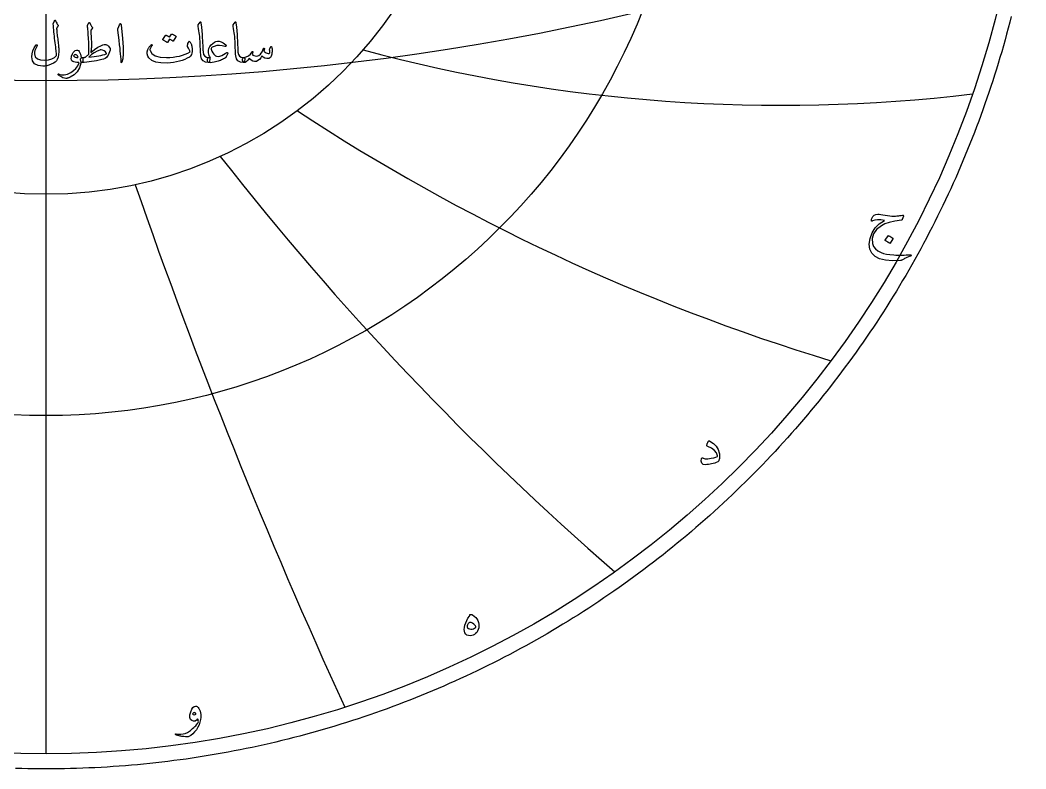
# Model space of a CAD drawing. Header units: millimetres. Extents: x -128 to 128, y -128 to 131.
# Drawn here: x -3.3 to 126, y -128 to -31.6 of the extents above; entities that cross this region are included whole.
import ezdxf

# ---------------------------------------------------------------- set-up
doc = ezdxf.new("R2010")
doc.units = ezdxf.units.MM
for name, color, linetype in [('CUT_OUTER', 1, 'Continuous'), ('ENGRAVE', 7, 'Continuous'), ('ENGRAVE_FINE', 8, 'Continuous'), ('TEXT', 5, 'Continuous')]:
    doc.layers.add(name, color=color, linetype=linetype)

msp = doc.modelspace()

# ---------------------------------------------------------------- linework, layer by layer
at = {"layer": 'CUT_OUTER'}
msp.add_lwpolyline([(124.1155, -31.0893), (123.9224, -31.8503), (123.7246, -32.6101), (123.5222, -33.3686), (123.3151, -34.1259), (123.1034, -34.8819), (122.8871, -35.6366), (122.6661, -36.3899), (122.4405, -37.1419), (122.2103, -37.8925), (121.9755, -38.6417), (121.7361, -39.3894), (121.4921, -40.1356), (121.2436, -40.8803), (120.9905, -41.6235), (120.7328, -42.3651), (120.4706, -43.1051), (120.2038, -43.8434), (119.9325, -44.5802), (119.6567, -45.3152), (119.3764, -46.0486), (119.0916, -46.7802), (118.8024, -47.51), (118.5086, -48.2381), (118.2104, -48.9643), (117.9077, -49.6887), (117.6006, -50.4113), (117.2891, -51.1319), (116.9731, -51.8506), (116.6528, -52.5674), (116.328, -53.2822), (115.9989, -53.9949), (115.6654, -54.7057), (115.3276, -55.4144), (114.9854, -56.1209), (114.6389, -56.8254), (114.288, -57.5278), (113.9329, -58.2279), (113.5735, -58.9259), (113.2098, -59.6217), (112.8418, -60.3152), (112.4696, -61.0065), (112.0932, -61.6954), (111.7125, -62.382), (111.3276, -63.0663), (110.9386, -63.7482), (110.5453, -64.4277), (110.1479, -65.1048), (109.7464, -65.7794), (109.3407, -66.4516), (108.9309, -67.1212), (108.517, -67.7884), (108.099, -68.4529), (107.677, -69.1149), (107.2509, -69.7743), (106.8207, -70.4311), (106.3865, -71.0852), (105.9484, -71.7366), (105.5062, -72.3854), (105.0601, -73.0314), (104.61, -73.6747), (104.1559, -74.3151), (103.698, -74.9528), (103.2361, -75.5877), (102.7704, -76.2197), (102.3008, -76.8489), (101.8273, -77.4751), (101.35, -78.0985), (100.8689, -78.7189), (100.384, -79.3363), (99.8953, -79.9508), (99.4029, -80.5622), (98.9067, -81.1706), (98.4068, -81.776), (97.9032, -82.3782), (97.3958, -82.9774), (96.8849, -83.5735), (96.3703, -84.1664), (95.852, -84.7561), (95.3301, -85.3426), (94.8047, -85.926), (94.2757, -86.5061), (93.7431, -87.0829), (93.207, -87.6565), (92.6674, -88.2267), (92.1243, -88.7936), (91.5778, -89.3572), (91.0277, -89.9175), (90.4743, -90.4743), (89.9175, -91.0277), (89.3572, -91.5778), (88.7936, -92.1243), (88.2267, -92.6674), (87.6565, -93.207), (87.0829, -93.7431), (86.5061, -94.2757), (85.926, -94.8047), (85.3426, -95.3301), (84.7561, -95.852), (84.1664, -96.3703), (83.5735, -96.8849), (82.9774, -97.3958), (82.3782, -97.9032), (81.776, -98.4068), (81.1706, -98.9067), (80.5622, -99.4029), (79.9508, -99.8953), (79.3363, -100.384), (78.7189, -100.8689), (78.0985, -101.35), (77.4751, -101.8273), (76.8489, -102.3008), (76.2197, -102.7704), (75.5877, -103.2361), (74.9528, -103.698), (74.3151, -104.1559), (73.6747, -104.61), (73.0314, -105.0601), (72.3854, -105.5062), (71.7366, -105.9484), (71.0852, -106.3865), (70.4311, -106.8207), (69.7743, -107.2509), (69.1149, -107.677), (68.4529, -108.099), (67.7884, -108.517), (67.1212, -108.9309), (66.4516, -109.3407), (65.7794, -109.7464), (65.1048, -110.1479), (64.4277, -110.5453), (63.7482, -110.9386), (63.0663, -111.3276), (62.382, -111.7125), (61.6954, -112.0932), (61.0065, -112.4696), (60.3152, -112.8418), (59.6217, -113.2098), (58.9259, -113.5735), (58.2279, -113.9329), (57.5278, -114.288), (56.8254, -114.6389), (56.1209, -114.9854), (55.4144, -115.3276), (54.7057, -115.6654), (53.9949, -115.9989), (53.2822, -116.328), (52.5674, -116.6528), (51.8506, -116.9731), (51.1319, -117.2891), (50.4113, -117.6006), (49.6887, -117.9077), (48.9643, -118.2104), (48.2381, -118.5086), (47.51, -118.8024), (46.7802, -119.0916), (46.0486, -119.3764), (45.3152, -119.6567), (44.5802, -119.9325), (43.8434, -120.2038), (43.1051, -120.4706), (42.3651, -120.7328), (41.6235, -120.9905), (40.8803, -121.2436), (40.1356, -121.4921), (39.3894, -121.7361), (38.6417, -121.9755), (37.8925, -122.2103), (37.1419, -122.4405), (36.3899, -122.6661), (35.6366, -122.8871), (34.8819, -123.1034), (34.1259, -123.3151), (33.3686, -123.5222), (32.6101, -123.7246), (31.8503, -123.9224), (31.0893, -124.1155), (30.3272, -124.3039), (29.5639, -124.4877), (28.7995, -124.6667), (28.034, -124.8411), (27.2675, -125.0108), (26.4999, -125.1757), (25.7313, -125.336), (24.9618, -125.4915), (24.1913, -125.6423), (23.42, -125.7883), (22.6477, -125.9297), (21.8746, -126.0663), (21.1006, -126.1981), (20.3259, -126.3252), (19.5504, -126.4476), (18.7742, -126.5651), (17.9972, -126.6779), (17.2196, -126.786), (16.4413, -126.8893), (15.6624, -126.9878), (14.883, -127.0815), (14.1029, -127.1704), (13.3224, -127.2545), (12.5413, -127.3339), (11.7598, -127.4084), (10.9778, -127.4782), (10.1954, -127.5432), (9.4126, -127.6033), (8.6294, -127.6587), (7.846, -127.7092), (7.0622, -127.755), (6.2782, -127.7959), (5.4939, -127.832), (4.7095, -127.8633), (3.9248, -127.8898), (3.1401, -127.9115), (2.3551, -127.9283), (1.5701, -127.9404), (0.7851, -127.9476), (0, -127.95), (-0.7851, -127.9476), (-1.5701, -127.9404), (-2.3551, -127.9283), (-3.1401, -127.9115), (-3.9248, -127.8898)], dxfattribs=at)
at = {"layer": 'ENGRAVE'}
for points in [[(0, -126), (0, 126)], [(0, -126), (0, -53.9894)]]:
    msp.add_lwpolyline(points, dxfattribs=at)
for radius in [126, 82.4783, 53.9894]:
    msp.add_circle((0, 0), radius, dxfattribs=at)
for centre, radius, start, end in [((94.5252, 163.7225), 206.2589, 254.890012, 276.848499), ((177.761, 177.761), 264.5763, 236.651368, 253.120233), ((325.9432, 188.1834), 385.2981, 218.017817, 228.99706), ((726.2507, 194.5983), 756.3804, 199.0884714, 204.578093)]:
    msp.add_arc(centre, radius, start, end, dxfattribs=at)
at = {"layer": 'ENGRAVE_FINE'}
msp.add_arc((0, 293.5723), 332.9124, 247.925664, 292.074336, dxfattribs=at)
at = {"layer": 'TEXT'}
for points in [[(1.0742, -31.6452), (1.0869, -31.623), (1.1032, -31.6071), (1.1232, -31.5976), (1.1468, -31.5944), (1.1704, -31.5985), (1.1903, -31.6108), (1.2067, -31.6312), (1.2194, -31.6597), (1.2869, -31.8262), (1.3591, -31.97), (1.4357, -32.0911), (1.5169, -32.1896), (1.541, -32.225), (1.5478, -32.2658), (1.5373, -32.3121), (1.5097, -32.3638), (1.492, -32.3887), (1.4752, -32.4128), (1.4593, -32.4359), (1.4444, -32.4581), (1.4303, -32.479), (1.4171, -32.4981), (1.4049, -32.5153), (1.3935, -32.5307), (1.3745, -32.5588), (1.3609, -32.5924), (1.3527, -32.6314), (1.35, -32.6759), (1.3586, -32.8013), (1.37, -32.9381), (1.384, -33.0862), (1.4008, -33.2456), (1.4199, -33.4164), (1.4407, -33.5986), (1.4634, -33.792), (1.4879, -33.9968), (1.5153, -34.2012), (1.5396, -34.3933), (1.5607, -34.5732), (1.5786, -34.7408), (1.5938, -34.8966), (1.6068, -35.0411), (1.6174, -35.1742), (1.6258, -35.296), (1.6353, -35.6567), (1.6058, -35.9983), (1.5373, -36.3208), (1.4298, -36.6243), (1.3251, -36.8025), (1.1631, -36.9672), (0.944, -37.1183), (0.6677, -37.2557), (0.3683, -37.3696), (0.0871, -37.4499), (-0.176, -37.4966), (-0.421, -37.5097), (-1.0343, -37.4254), (-1.4734, -37.194), (-1.7383, -36.8157), (-1.829, -36.2904), (-1.7973, -35.8989), (-1.6948, -35.5156), (-1.5215, -35.1404), (-1.2774, -34.7735), (-1.2588, -34.7521), (-1.2393, -34.739), (-1.2189, -34.734), (-1.1976, -34.7372), (-1.1749, -34.7458), (-1.1577, -34.7571), (-1.1459, -34.7712), (-1.1395, -34.788), (-1.135, -34.8129), (-1.1359, -34.837), (-1.1422, -34.8601), (-1.154, -34.8823), (-1.3205, -35.2067), (-1.4353, -35.4829), (-1.4983, -35.7111), (-1.5097, -35.8912), (-1.3886, -36.2791), (-1.1268, -36.5499), (-0.7244, -36.7036), (-0.1815, -36.7404), (0.308, -36.6873), (0.724, -36.5644), (1.0665, -36.3716), (1.3355, -36.1089), (1.3298, -35.9821), (1.3201, -35.834), (1.3062, -35.6646), (1.2883, -35.4739), (1.2659, -35.2613), (1.2384, -35.0266), (1.206, -34.7696), (1.1685, -34.4904), (1.1332, -34.2023), (1.0996, -33.9188), (1.0678, -33.6398), (1.0379, -33.3654), (1.0102, -33.0955), (0.9853, -32.8301), (0.9631, -32.5693), (0.9435, -32.313), (0.9145, -32.0662), (0.9159, -32.0381), (0.92, -32.0118), (0.9268, -31.9873), (0.9363, -31.9646)], [(5.5016, -31.9065), (5.5189, -31.8879), (5.5343, -31.8757), (5.5479, -31.8698), (5.5597, -31.8702), (5.5737, -31.8766), (5.5869, -31.8884), (5.5991, -31.9056), (5.6105, -31.9283), (5.6565, -32.0263), (5.7003, -32.117), (5.7418, -32.2005), (5.781, -32.2767), (5.8185, -32.3447), (5.8545, -32.4037), (5.8892, -32.4536), (5.9226, -32.4944), (5.9471, -32.528), (5.9552, -32.5634), (5.9471, -32.6006), (5.9226, -32.6396), (5.7774, -32.821), (5.7588, -32.8523), (5.7466, -32.8882), (5.7407, -32.9285), (5.7411, -32.9735), (5.7647, -33.3159), (5.7847, -33.6176), (5.801, -33.8784), (5.8137, -34.0985), (5.8232, -34.2781), (5.83, -34.4178), (5.8341, -34.5176), (5.8355, -34.5775), (5.8339, -34.7544), (5.8291, -34.9222), (5.8212, -35.081), (5.8101, -35.2307), (5.7962, -35.3713), (5.7801, -35.5029), (5.7618, -35.6254), (5.7411, -35.7388), (6.2342, -35.3614), (6.6611, -35.071), (7.0217, -34.8678), (7.3161, -34.7517), (7.4472, -34.7208), (7.5647, -34.7081), (7.6686, -34.7136), (7.7589, -34.7372), (7.8863, -34.8034), (8.0075, -34.9077), (8.1222, -35.0502), (8.2306, -35.2307), (8.2474, -35.2738), (8.2542, -35.3233), (8.2511, -35.3791), (8.2379, -35.4412), (8.1658, -35.6644), (8.08, -35.8767), (7.9807, -36.0781), (7.8677, -36.2686), (7.758, -36.3911), (7.6028, -36.4972), (7.4023, -36.5871), (7.1565, -36.6606), (6.8273, -36.7334), (6.5005, -36.7994), (6.1759, -36.8586), (5.8536, -36.911), (5.534, -36.9561), (5.2176, -36.9935), (4.9044, -37.0232), (4.5944, -37.0452), (4.5594, -37.0352), (4.5272, -37.0053), (4.4977, -36.9554), (4.471, -36.8856), (4.4474, -36.7998), (4.4347, -36.7168), (4.4329, -36.6365), (4.4419, -36.5589), (4.4623, -36.4913), (4.4946, -36.441), (4.5386, -36.4079), (4.5944, -36.392), (4.6685, -36.3879), (4.7386, -36.3829), (4.8046, -36.377), (4.8665, -36.3702), (4.9244, -36.3634), (4.9781, -36.3575), (5.0278, -36.3525), (5.0734, -36.3485), (5.4798, -35.9565), (5.4835, -35.9395), (5.4871, -35.9175), (5.4907, -35.8905), (5.4944, -35.8585), (5.498, -35.8216), (5.5016, -35.7796), (5.5052, -35.7327), (5.5089, -35.6807), (5.512, -35.6242), (5.5143, -35.5637), (5.5157, -35.499), (5.5161, -35.4303), (5.5161, -35.358), (5.5161, -35.2824), (5.5161, -35.2037), (5.5161, -35.1218), (5.5152, -35.0293), (5.5125, -34.9186), (5.508, -34.7898), (5.5016, -34.6428), (5.4934, -34.4786), (5.4835, -34.2981), (5.4717, -34.1012), (5.4581, -33.888), (5.4268, -33.4148), (5.3982, -33.0406), (5.3723, -32.7652), (5.3492, -32.5888), (5.3306, -32.4754), (5.3183, -32.3892), (5.3124, -32.3302), (5.3129, -32.2985), (5.3349, -32.2386), (5.3574, -32.1823), (5.3803, -32.1297), (5.4036, -32.0807), (5.4274, -32.0344), (5.4517, -31.99), (5.4764, -31.9473), (5.5016, -31.9065)], [(9.4427, -32.1823), (9.5121, -32.0481), (9.5679, -32.0009), (9.6101, -32.0408), (9.6387, -32.1678), (9.8056, -33.946), (9.905, -35.0375), (9.9272, -35.9093), (9.8723, -36.5617), (9.7403, -36.9944), (9.7163, -37.0298), (9.695, -37.0489), (9.6764, -37.0516), (9.6605, -37.038), (9.6478, -37.0167), (9.6387, -36.989), (9.6333, -36.955), (9.6315, -36.9146), (9.6315, -36.6002), (9.6169, -36.2668), (9.5879, -35.9143), (9.5444, -35.5428), (9.5348, -35.4457), (9.5063, -35.1835), (9.4586, -34.7562), (9.3919, -34.1638), (9.2323, -32.8501), (9.2286, -32.7802), (9.2323, -32.7158), (9.2431, -32.6568), (9.2613, -32.6033)], [(19.8073, -31.8194), (19.8213, -31.7976), (19.8345, -31.7831), (19.8467, -31.7759), (19.8581, -31.7759), (19.8753, -31.7854), (19.8907, -31.814), (19.9043, -31.8616), (19.9161, -31.9283), (19.976, -32.4704), (20.025, -32.9716), (20.0631, -33.4321), (20.0903, -33.8517), (20.1078, -34.2105), (20.1239, -34.5321), (20.1386, -34.8166), (20.152, -35.0638), (20.1636, -35.2738), (20.1729, -35.4466), (20.1799, -35.5823), (20.1847, -35.6807), (20.2491, -35.9756), (20.3915, -36.1924), (20.612, -36.3312), (20.9105, -36.392), (20.9935, -36.4138), (21.0466, -36.4646), (21.0697, -36.5444), (21.0629, -36.6533), (21.0289, -36.8248), (20.9921, -36.9472), (20.9527, -37.0207), (20.9105, -37.0452), (20.4904, -36.9899), (20.181, -36.8239), (19.9824, -36.5471), (19.8944, -36.1597), (19.8805, -35.9744), (19.868, -35.7887), (19.8569, -35.6025), (19.8472, -35.4158), (19.8383, -35.2287), (19.8299, -35.0411), (19.822, -34.8531), (19.8145, -34.6646), (19.8009, -34.3051), (19.7819, -33.9814), (19.7574, -33.6936), (19.7274, -33.4416), (19.692, -33.1996), (19.6512, -32.9417), (19.6049, -32.6679), (19.5532, -32.3783), (19.5464, -32.3261), (19.5478, -32.2785), (19.5573, -32.2354), (19.575, -32.1968)], [(24.3, -31.8194), (24.3141, -31.7976), (24.3272, -31.7831), (24.3395, -31.7759), (24.3508, -31.7759), (24.368, -31.7854), (24.3835, -31.814), (24.3971, -31.8616), (24.4089, -31.9283), (24.4688, -32.4704), (24.5177, -32.9716), (24.5558, -33.4321), (24.5831, -33.8517), (24.6005, -34.2105), (24.6166, -34.5321), (24.6314, -34.8166), (24.6448, -35.0638), (24.6563, -35.2738), (24.6656, -35.4466), (24.6727, -35.5823), (24.6774, -35.6807), (24.7418, -35.9756), (24.8843, -36.1924), (25.1047, -36.3312), (25.4032, -36.392), (25.4862, -36.4138), (25.5393, -36.4646), (25.5624, -36.5444), (25.5556, -36.6533), (25.5216, -36.8248), (25.4849, -36.9472), (25.4454, -37.0207), (25.4032, -37.0452), (24.9832, -36.9899), (24.6738, -36.8239), (24.4751, -36.5471), (24.3871, -36.1597), (24.3733, -35.9744), (24.3608, -35.7887), (24.3497, -35.6025), (24.3399, -35.4158), (24.3311, -35.2287), (24.3227, -35.0411), (24.3147, -34.8531), (24.3073, -34.6646), (24.2936, -34.3051), (24.2746, -33.9814), (24.2501, -33.6936), (24.2202, -33.4416), (24.1848, -33.1996), (24.144, -32.9417), (24.0977, -32.6679), (24.046, -32.3783), (24.0392, -32.3261), (24.0405, -32.2785), (24.0501, -32.2354), (24.0677, -32.1968)], [(16.1202, -33.3799), (16.1292, -33.3708), (16.1419, -33.3654), (16.1583, -33.3636), (16.1782, -33.3654), (16.2497, -33.3922), (16.3189, -33.4216), (16.3858, -33.4538), (16.4504, -33.4888), (16.5132, -33.5269), (16.5747, -33.5686), (16.6348, -33.614), (16.6935, -33.663), (16.7049, -33.6779), (16.7099, -33.6938), (16.7085, -33.7106), (16.7008, -33.7283), (16.3524, -34.2799), (16.3429, -34.2872), (16.3288, -34.2872), (16.3102, -34.2799), (16.2871, -34.2654), (16.2712, -34.252), (16.2454, -34.2336), (16.2095, -34.2103), (16.1637, -34.1819), (16.1075, -34.1481), (16.0403, -34.1084), (15.9623, -34.0628), (15.8734, -34.0114), (15.5976, -34.4396), (15.5849, -34.4527), (15.5685, -34.4559), (15.5486, -34.4491), (15.525, -34.4323), (15.5046, -34.4178), (15.4724, -34.396), (15.4284, -34.367), (15.3726, -34.3307), (15.3041, -34.2872), (15.222, -34.2364), (15.1263, -34.1783), (15.0169, -34.113), (15.0056, -34.1021), (15.0006, -34.0912), (15.002, -34.0803), (15.0097, -34.0694), (15.3653, -33.5396), (15.3744, -33.5305), (15.3871, -33.5251), (15.4034, -33.5233), (15.4234, -33.5251), (15.4842, -33.5448), (15.5431, -33.5677), (15.6003, -33.5938), (15.6556, -33.6231), (15.7092, -33.655), (15.7609, -33.6893), (15.8108, -33.7258), (15.8589, -33.7646)], [(18.4863, -34.3452), (18.5351, -34.4065), (18.5797, -34.4741), (18.6203, -34.548), (18.6569, -34.6283), (18.6893, -34.7145), (18.7176, -34.8061), (18.7419, -34.9032), (18.7621, -35.0057), (18.7884, -35.2117), (18.7948, -35.4158), (18.7811, -35.6181), (18.7476, -35.8186), (18.6968, -35.9973), (18.6315, -36.1416), (18.5516, -36.2514), (18.4573, -36.3267), (18.1579, -36.485), (17.8403, -36.6261), (17.5046, -36.7499), (17.1508, -36.8565), (16.7788, -36.945), (16.3887, -37.0144), (15.9804, -37.0647), (15.554, -37.096), (14.7547, -37.0879), (14.0988, -36.9763), (13.5862, -36.7613), (13.2169, -36.4428), (13.0654, -36.1938), (12.9956, -35.9257), (13.0074, -35.6385), (13.1008, -35.3323), (13.1323, -35.2663), (13.1689, -35.199), (13.2104, -35.1302), (13.2569, -35.0601), (13.3083, -34.9887), (13.3648, -34.9159), (13.4263, -34.8417), (13.4927, -34.7662), (13.515, -34.7449), (13.5381, -34.7317), (13.5621, -34.7267), (13.5871, -34.7299), (13.6039, -34.7363), (13.6179, -34.7481), (13.6293, -34.7653), (13.6379, -34.788), (13.642, -34.8093), (13.6397, -34.8297), (13.6311, -34.8492), (13.6161, -34.8678), (13.554, -34.9418), (13.4982, -35.0184), (13.4487, -35.0978), (13.4056, -35.1799), (13.3762, -35.2584), (13.3603, -35.3341), (13.358, -35.4072), (13.3694, -35.4775), (13.5962, -35.888), (14.0226, -36.1761), (14.6486, -36.3417), (15.4742, -36.3847), (15.928, -36.3673), (16.3606, -36.3294), (16.7718, -36.2711), (17.1617, -36.1924), (17.5307, -36.0933), (17.8793, -35.9738), (18.2075, -35.8338), (18.5153, -35.6735), (18.4854, -35.5238), (18.4173, -35.3577), (18.3112, -35.1754), (18.1669, -34.9767), (18.1624, -34.9576), (18.1633, -34.9222), (18.1697, -34.8705), (18.1815, -34.8025), (18.1846, -34.7957), (18.1869, -34.7898), (18.1883, -34.7848), (18.1887, -34.7807), (18.2123, -34.6882), (18.2468, -34.5847), (18.2921, -34.4704), (18.3484, -34.3452), (18.3733, -34.3071), (18.4046, -34.2944), (18.4423, -34.3071), (18.4863, -34.3452)], [(23.3565, -35.8622), (23.1605, -36.2976), (23.1355, -36.3407), (23.1115, -36.3757), (23.0884, -36.4024), (23.0661, -36.421), (22.9532, -36.4984), (22.8321, -36.5707), (22.7028, -36.6381), (22.5653, -36.7005), (22.4202, -36.7588), (22.2677, -36.8139), (22.1081, -36.8658), (21.9411, -36.9146), (21.629, -36.9908), (21.3532, -37.038), (21.1137, -37.0561), (20.9105, -37.0452), (20.8329, -37.0098), (20.7817, -36.94), (20.7567, -36.8357), (20.7581, -36.6968), (20.7767, -36.5716), (20.8034, -36.4791), (20.8384, -36.4192), (20.8815, -36.392), (20.8887, -36.392), (20.896, -36.392), (20.9032, -36.392), (20.9105, -36.392), (20.9645, -36.3974), (21.0175, -36.3993), (21.0697, -36.3974), (21.121, -36.392), (21.033, -36.2618), (20.9649, -36.118), (20.9168, -35.9606), (20.8887, -35.7896), (20.8846, -35.4834), (20.9377, -35.2108), (21.0479, -34.9717), (21.2153, -34.7662), (21.4308, -34.5743), (21.6417, -34.4269), (21.8481, -34.3239), (22.05, -34.2654), (22.2677, -34.2658), (22.5145, -34.347), (22.7903, -34.509), (23.0952, -34.7517), (23.1296, -34.7893), (23.146, -34.8297), (23.1442, -34.8728), (23.1242, -34.9186), (23.0956, -34.954), (23.0607, -34.9731), (23.0194, -34.9758), (22.9718, -34.9622), (22.6302, -34.8633), (22.2877, -34.8279), (21.9443, -34.856), (21.6, -34.9476), (21.4635, -35.0053), (21.3587, -35.0692), (21.2856, -35.1395), (21.2444, -35.2162), (21.2344, -35.3133), (21.2625, -35.4376), (21.3287, -35.5891), (21.4331, -35.7678), (21.5601, -35.9484), (21.6798, -36.0835), (21.7923, -36.1734), (21.8976, -36.2178), (22.1267, -36.2405), (22.3567, -36.2142), (22.5876, -36.1389), (22.8194, -36.0146), (23.0298, -35.8694), (23.1387, -35.8005), (23.2258, -35.7606), (23.2911, -35.7497), (23.3347, -35.7678), (23.3524, -35.79), (23.3619, -35.8132), (23.3633, -35.8372), (23.3565, -35.8622)], [(4.4492, -37.1251), (4.2791, -37.7225), (3.9937, -38.2229), (3.5932, -38.6261), (3.0774, -38.9323), (3.0053, -38.9634), (2.9341, -38.9913), (2.8638, -39.016), (2.7944, -39.0376), (2.7263, -39.0555), (2.6601, -39.0693), (2.5957, -39.0791), (2.5331, -39.0847), (2.377, -39.0625), (2.1702, -38.9813), (1.9125, -38.8411), (1.604, -38.642), (1.5709, -38.6134), (1.5514, -38.5858), (1.5455, -38.559), (1.5532, -38.5331), (1.5705, -38.5132), (1.5931, -38.5041), (1.6213, -38.5059), (1.6548, -38.5186), (1.9756, -38.6225), (2.3353, -38.622), (2.734, -38.5173), (3.1718, -38.3081), (3.5292, -38.0654), (3.825, -37.7801), (4.0591, -37.4521), (4.2315, -37.0815), (4.2301, -37.0684), (4.226, -37.0579), (4.2192, -37.0502), (4.2097, -37.0452), (3.9597, -37.0307), (3.747, -37.0017), (3.5714, -36.9581), (3.4331, -36.9001), (3.326, -36.8102), (3.2589, -36.686), (3.2317, -36.5272), (3.2444, -36.3339), (3.2484, -36.3083), (3.2534, -36.2822), (3.2593, -36.2557), (3.2661, -36.2287), (3.2738, -36.2008), (3.2825, -36.1715), (3.292, -36.1409), (3.3024, -36.1089), (3.3877, -35.9016), (3.4911, -35.7297), (3.6127, -35.5932), (3.7524, -35.492), (3.8953, -35.4367), (4.0264, -35.4376), (4.1457, -35.4947), (4.2532, -35.6081), (4.3471, -35.766), (4.4183, -35.9493), (4.4669, -36.1579), (4.4927, -36.392), (4.507, -36.3918), (4.5209, -36.3911), (4.5342, -36.39), (4.5472, -36.3884), (4.5601, -36.3868), (4.5735, -36.3857), (4.5873, -36.385), (4.6016, -36.3847), (4.6506, -36.3952), (4.6887, -36.4265), (4.7159, -36.4786), (4.7323, -36.5517), (4.7391, -36.632), (4.7377, -36.7132), (4.7282, -36.7953), (4.7105, -36.8783), (4.6873, -36.9513), (4.6615, -37.0035), (4.6329, -37.0348), (4.6016, -37.0452), (4.4637, -37.0452), (4.4628, -37.0584), (4.4601, -37.0761), (4.4555, -37.0983), (4.4492, -37.1251)], [(4.1008, -36.3122), (4.0246, -36.1793), (3.9411, -36.0854), (3.8504, -36.0305), (3.7524, -36.0146), (3.6939, -36.03), (3.6417, -36.0545), (3.5959, -36.0881), (3.5565, -36.1307), (3.5438, -36.1534), (3.5419, -36.1779), (3.551, -36.2042), (3.571, -36.2323), (3.6458, -36.2981), (3.7542, -36.343), (3.8962, -36.3671), (4.0718, -36.3702), (4.0899, -36.3666), (4.1008, -36.3557), (4.1044, -36.3376), (4.1008, -36.3122)], [(7.0621, -35.4049), (7.0254, -35.4063), (6.9877, -35.4104), (6.9491, -35.4172), (6.9097, -35.4267), (6.5531, -35.5669), (6.202, -35.7624), (5.8564, -36.0132), (5.5161, -36.3194), (5.8559, -36.2877), (6.1784, -36.2505), (6.4837, -36.2078), (6.7718, -36.1597), (7.0426, -36.1058), (7.2962, -36.0454), (7.5325, -35.9787), (7.7516, -35.9057), (7.772, -35.8971), (7.7825, -35.8858), (7.7829, -35.8717), (7.7734, -35.8549), (7.6173, -35.6635), (7.4468, -35.5247), (7.2617, -35.4385), (7.0621, -35.4049)], [(28.9234, -34.9767), (28.9393, -34.9658), (28.9579, -34.9694), (28.9792, -34.9876), (29.0032, -35.0202), (29.0291, -35.0756), (29.0486, -35.1545), (29.0617, -35.257), (29.0685, -35.3831), (29.0708, -35.5265), (29.0631, -35.6662), (29.0454, -35.8023), (29.0177, -35.9347), (28.937, -36.1924), (28.8472, -36.3775), (28.7483, -36.49), (28.6403, -36.5299), (28.3849, -36.5149), (28.1486, -36.4483), (27.9313, -36.3299), (27.7331, -36.1597), (27.597, -36.4278), (27.4355, -36.637), (27.2486, -36.7871), (27.0363, -36.8783), (26.8136, -36.8983), (26.5881, -36.842), (26.3599, -36.7095), (26.129, -36.5009), (25.9421, -36.739), (25.7589, -36.9091), (25.5792, -37.0112), (25.4032, -37.0452), (25.3678, -37.0253), (25.3343, -36.9654), (25.3025, -36.8656), (25.2726, -36.7259), (25.2617, -36.588), (25.2798, -36.4864), (25.327, -36.421), (25.4032, -36.392), (25.738, -36.3162), (26.031, -36.1688), (26.2824, -35.9497), (26.4919, -35.6589), (26.5033, -35.6431), (26.5155, -35.6317), (26.5287, -35.6249), (26.5427, -35.6226), (26.56, -35.6245), (26.5754, -35.6299), (26.589, -35.639), (26.6008, -35.6517), (26.6076, -35.6907), (26.5917, -35.7569), (26.5532, -35.8504), (26.4919, -35.971), (26.5722, -36.064), (26.697, -36.1325), (26.8662, -36.1765), (27.0798, -36.196), (27.3461, -36.1402), (27.5788, -35.9583), (27.778, -35.6503), (27.9435, -35.2162), (27.9517, -35.194), (27.9617, -35.1781), (27.9735, -35.1686), (27.9871, -35.1654), (28.0075, -35.1672), (28.0252, -35.1726), (28.0402, -35.1817), (28.0524, -35.1944), (28.0615, -35.2126), (28.0669, -35.2307), (28.0687, -35.2489), (28.0669, -35.267), (27.9944, -35.5718), (28.0792, -35.6471), (28.1812, -35.7134), (28.3006, -35.7705), (28.4371, -35.8186), (28.57, -35.8499), (28.6712, -35.8567), (28.7406, -35.839), (28.7782, -35.7968), (28.7905, -35.7324), (28.7837, -35.6408), (28.7578, -35.5219), (28.7129, -35.3759), (28.7206, -35.3346), (28.7583, -35.2543), (28.8259, -35.135), (28.9234, -34.9767)], [(110.2776, -56.8228), (110.0918, -57.2409), (110.0748, -57.2685), (110.055, -57.2893), (110.0323, -57.3033), (110.0066, -57.3106), (109.1478, -57.446), (108.4292, -57.6125), (107.851, -57.8099), (107.4131, -58.0383), (106.799, -58.5391), (106.4047, -59.0893), (106.23, -59.6888), (106.275, -60.3377), (106.4115, -60.6889), (106.6428, -60.9996), (106.9689, -61.2696), (107.3898, -61.4989), (107.6855, -61.6015), (108.0537, -61.6848), (108.4945, -61.7486), (109.0079, -61.7931), (109.2808, -61.8062), (109.5498, -61.8144), (109.815, -61.8178), (110.0763, -61.8164), (110.3328, -61.8106), (110.5834, -61.8009), (110.8282, -61.7873), (111.0673, -61.7699), (111.1234, -61.766), (111.1679, -61.7699), (111.2008, -61.7815), (111.2221, -61.8009), (111.2337, -61.8246), (111.2376, -61.8493), (111.2337, -61.8749), (111.2221, -61.9015), (111.2136, -61.9158), (111.2037, -61.9277), (111.1923, -61.9371), (111.1795, -61.9441), (111.1657, -61.9502), (111.1515, -61.9567), (111.1367, -61.9637), (111.1215, -61.9712), (110.8984, -62.0423), (110.7015, -62.1164), (110.5307, -62.1933), (110.386, -62.2731), (110.2933, -62.3307), (110.2089, -62.3796), (110.1327, -62.4198), (110.0647, -62.4512), (110.0059, -62.4754), (109.9573, -62.4938), (109.9188, -62.5064), (109.8905, -62.5131), (108.8318, -62.5523), (107.9318, -62.4764), (107.1905, -62.2852), (106.6079, -61.9789), (106.1869, -61.5589), (105.9382, -61.0344), (105.8618, -60.4054), (105.9576, -59.6719), (106.2111, -58.933), (106.6079, -58.3035), (107.1479, -57.7833), (107.8311, -57.3725), (107.3473, -57.2801), (106.9253, -57.2583), (106.5653, -57.3072), (106.2673, -57.4267), (106.2411, -57.4364), (106.2169, -57.4422), (106.1947, -57.4441), (106.1744, -57.4422), (106.1574, -57.4359), (106.1453, -57.4248), (106.1381, -57.4088), (106.1357, -57.388), (106.1463, -57.2917), (106.1628, -57.1964), (106.185, -57.102), (106.2131, -57.0086), (106.3118, -56.8272), (106.4686, -56.6931), (106.6834, -56.6065), (106.9563, -56.5673), (107.129, -56.5688), (107.3453, -56.5886), (107.6052, -56.6269), (107.9086, -56.6835), (108.2216, -56.7401), (108.5105, -56.7783), (108.7752, -56.7981), (109.0157, -56.7996), (109.1313, -56.7945), (109.2537, -56.787), (109.3829, -56.7771), (109.5189, -56.7648), (109.6616, -56.7495), (109.8111, -56.7309), (109.9674, -56.7089), (110.1305, -56.6835), (110.2239, -56.6806), (110.2795, -56.7028), (110.2974, -56.7502), (110.2776, -56.8228)], [(108.2802, -59.3312), (108.2898, -59.3215), (108.3034, -59.3157), (108.3208, -59.3138), (108.3421, -59.3157), (108.4926, -59.3767), (108.6344, -59.4512), (108.7674, -59.5393), (108.8918, -59.6409), (108.9039, -59.6564), (108.9092, -59.6719), (108.9078, -59.6873), (108.8995, -59.7028), (108.5357, -60.2912), (108.5221, -60.3052), (108.5047, -60.3086), (108.4834, -60.3014), (108.4582, -60.2835), (108.4365, -60.268), (108.4021, -60.2448), (108.3552, -60.2138), (108.2957, -60.1751), (108.2226, -60.1286), (108.135, -60.0744), (108.0329, -60.0125), (107.9163, -59.9428), (107.9008, -59.9312), (107.8931, -59.9196), (107.8931, -59.908), (107.9008, -59.8964)], [(84.9619, -86.2578), (84.9926, -86.1657), (85.0229, -86.0827), (85.0526, -86.0089), (85.0819, -85.9443), (85.1102, -85.8884), (85.1371, -85.8407), (85.1625, -85.8013), (85.1864, -85.7701), (85.2237, -85.7401), (85.2658, -85.7275), (85.3127, -85.7324), (85.3645, -85.7546), (85.8227, -86.0619), (86.1755, -86.4185), (86.4227, -86.8245), (86.5645, -87.2798), (86.5843, -87.4099), (86.5974, -87.5372), (86.6037, -87.6616), (86.6032, -87.783), (86.5955, -87.9006), (86.58, -88.0133), (86.5567, -88.1212), (86.5258, -88.2243), (86.4982, -88.2795), (86.4619, -88.3288), (86.4169, -88.3724), (86.3632, -88.4101), (86.1784, -88.5006), (85.9877, -88.5785), (85.7913, -88.6438), (85.589, -88.6966), (85.3819, -88.7377), (85.1709, -88.7682), (84.9561, -88.788), (84.7374, -88.7972), (84.478, -88.7536), (84.3193, -88.6075), (84.2613, -88.3588), (84.3038, -88.0075), (84.3184, -87.9693), (84.3387, -87.9398), (84.3648, -87.919), (84.3967, -87.9069), (84.4243, -87.9103), (84.4529, -87.9204), (84.4824, -87.9374), (84.5129, -87.9611), (84.6072, -88.0119), (84.7355, -88.0404), (84.8976, -88.0467), (85.0935, -88.0307), (85.5188, -87.9688), (85.8658, -87.8991), (86.1343, -87.8217), (86.3245, -87.7366), (86.3342, -87.7249), (86.34, -87.7056), (86.3419, -87.6785), (86.34, -87.6436), (86.2088, -87.2778), (85.9548, -86.9546), (85.5779, -86.674), (85.078, -86.4359), (85.0127, -86.4016), (84.9716, -86.3604), (84.9547, -86.3125), (84.9619, -86.2578)], [(54.5097, -108.0972), (54.576, -108.0667), (54.651, -108.0605), (54.7347, -108.0784), (54.8271, -108.1205), (55.057, -108.2743), (55.251, -108.4495), (55.4092, -108.6459), (55.5316, -108.8637), (55.6163, -109.0906), (55.6613, -109.3224), (55.6666, -109.559), (55.6323, -109.8005), (55.5699, -110.0206), (55.4832, -110.2166), (55.3724, -110.3884), (55.2374, -110.5359), (55.085, -110.6545), (54.922, -110.7392), (54.7482, -110.79), (54.5639, -110.8069), (54.3229, -110.7895), (54.1265, -110.7217), (53.9745, -110.6037), (53.8671, -110.4353), (53.8028, -110.2306), (53.78, -109.9959), (53.7989, -109.7313), (53.8594, -109.4366), (53.9576, -109.1308), (54.0897, -108.8405), (54.2557, -108.5656), (54.4555, -108.3063), (54.4623, -108.2942), (54.4671, -108.2734), (54.47, -108.2438), (54.471, -108.2056), (54.4734, -108.164), (54.4807, -108.1321), (54.4928, -108.1098), (54.5097, -108.0972)], [(55.2452, -109.7617), (55.2776, -109.7211), (55.282, -109.6688), (55.2582, -109.605), (55.2065, -109.5295), (55.027, -109.334), (54.8523, -109.1966), (54.6824, -109.1172), (54.5174, -109.0959), (54.4391, -109.11), (54.3665, -109.1521), (54.2997, -109.2222), (54.2387, -109.3205), (54.1899, -109.4264), (54.1594, -109.5198), (54.1473, -109.6006), (54.1536, -109.6688), (54.2078, -109.7942), (54.3007, -109.8837), (54.4323, -109.9374), (54.6026, -109.9553), (54.7908, -109.9432), (54.9607, -109.9069), (55.1121, -109.8464), (55.2452, -109.7617)], [(18.5957, -120.6006), (18.737, -120.2725), (18.8899, -120.0393), (19.0544, -119.9009), (19.2306, -119.8574), (19.3409, -119.8767), (19.4473, -119.9348), (19.5499, -120.0316), (19.6486, -120.167), (19.696, -120.2454), (19.7376, -120.3257), (19.7735, -120.408), (19.8035, -120.4922), (19.8291, -120.5788), (19.8518, -120.6683), (19.8717, -120.7607), (19.8886, -120.8561), (19.9046, -121.0685), (19.8906, -121.3187), (19.8465, -121.6066), (19.7725, -121.9322), (19.6631, -122.2695), (19.5131, -122.5922), (19.3225, -122.9004), (19.0912, -123.1941), (18.8488, -123.4501), (18.6325, -123.6374), (18.4423, -123.7559), (18.2783, -123.8057), (18.1109, -123.8145), (17.9183, -123.8096), (17.7006, -123.7912), (17.4576, -123.7593), (17.3345, -123.7392), (17.2206, -123.7177), (17.1158, -123.6947), (17.0202, -123.6703), (16.9334, -123.6453), (16.8547, -123.6209), (16.7843, -123.597), (16.7222, -123.5735), (16.6854, -123.5532), (16.6602, -123.5309), (16.6467, -123.5067), (16.6447, -123.4806), (16.6568, -123.4545), (16.6776, -123.438), (16.7072, -123.4312), (16.7454, -123.4341), (17.0439, -123.4632), (17.3357, -123.4651), (17.6207, -123.4399), (17.8989, -123.3877), (17.9848, -123.3611), (18.0799, -123.3199), (18.1842, -123.2643), (18.2976, -123.1941), (18.4203, -123.1095), (18.5522, -123.0103), (18.6932, -122.8966), (18.8435, -122.7683), (18.9906, -122.6357), (19.1222, -122.509), (19.2383, -122.388), (19.3389, -122.2728), (19.4236, -122.163), (19.4918, -122.058), (19.5436, -121.9578), (19.5789, -121.8625), (19.5586, -121.7183), (19.5364, -121.6109), (19.5122, -121.5403), (19.486, -121.5064), (19.3288, -121.6917), (19.1512, -121.7909), (18.9533, -121.804), (18.7351, -121.7309), (18.5551, -121.5732), (18.4718, -121.3322), (18.4854, -121.008), (18.5957, -120.6006)], [(19.3002, -120.887), (19.186, -120.7487), (19.068, -120.6974), (18.946, -120.7332), (18.8202, -120.8561), (18.9228, -120.9393), (19.037, -120.9722), (19.1628, -120.9548), (19.3002, -120.887)]]:
    msp.add_lwpolyline(points, close=True, dxfattribs=at)

doc.saveas('drawing.dxf')
